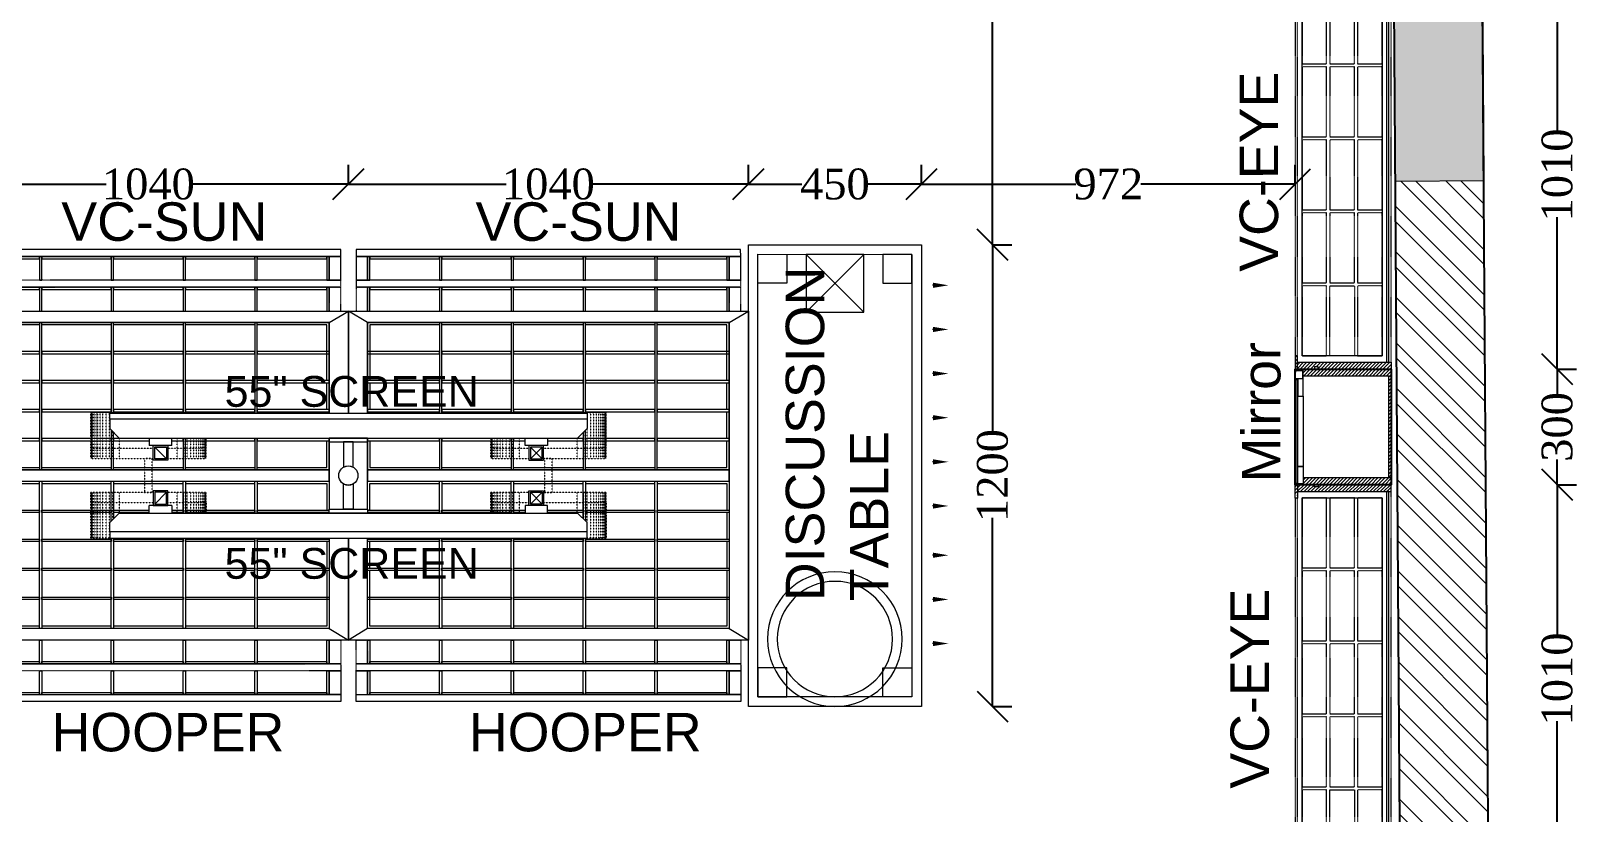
# Model space of a CAD drawing. Header units: millimetres. Extents: x 247811 to 254473, y -206991 to -192801.
# Drawn here: x 250217 to 254267, y -201356 to -199325 of the extents above; entities that cross this region are included whole.
import ezdxf

# ---------------------------------------------------------------- set-up
doc = ezdxf.new("R2010")
doc.units = ezdxf.units.MM
doc.header["$LTSCALE"] = 0.1
doc.header["$MEASUREMENT"] = 0
doc.set_wipeout_variables(frame=1)
doc.header["$PDMODE"] = 3
doc.linetypes.add('a_p6_plan_L18$0$HIDDEN', pattern=[0.375, 0.25, -0.125])
doc.linetypes.add('ACAD_ISO03W100', pattern=[30, 12, -18])
for name, color, linetype, lineweight in [('A-DIM', 31, 'Continuous', 15), ('Column', 243, 'Continuous', 9), ('Floor-Unit', 1, 'Continuous', 13), ('LENS_HATCH_WALL', 251, 'Continuous', 5), ('LENS_TEXT', 4, 'Continuous', 5), ('LN-DIMENSION', 252, 'Continuous', 5), ('LN-ELEVATION-1', 81, 'Continuous', 13), ('LN-ELEVATION-2', 103, 'Continuous', 20), ('LN-ELEVATION-3', 125, 'a_p6_plan_L18$0$HIDDEN', 18), ('LN-ELEVATION-4', 145, 'Continuous', 13), ('LN-ELEVATION-5', 167, 'Continuous', 5), ('LN-HATCH', 251, 'Continuous', 0), ('Mirror', 4, 'Continuous', 15), ('TV', 3, 'Continuous', 18)]:
    doc.layers.add(name, color=color, linetype=linetype, lineweight=lineweight)
doc.layers.add('Column hatch', color=252, linetype='Continuous', lineweight=20, true_color=0x8a8a8a)
doc.layers.add('wall', color=5, linetype='Continuous')
doc.styles.add('LK by Kuldeepak', font='times.ttf')
doc.styles.get("Standard").update_dxf_attribs({"font": 'arial.ttf'})
doc.dimstyles.new('LK BY KULDEEPAK', dxfattribs={"dimtxt": 80, "dimasz": 80, "dimexe": 50, "dimexo": 1, "dimtad": 0, "dimdec": 0, "dimtxsty": 'LK by Kuldeepak', "dimblk": 'OBLIQUE', "dimcen": 2.5, "dimclrd": 250, "dimclre": 250, "dimclrt": 256, "dimadec": 0, "dimazin": 0, "dimtfac": 1, "dimtdec": 0, "dimtmove": 0, "dimatfit": 3, "dimfxl": 1, "dimarcsym": 0})
pattern_1 = [(45, (7858558.917, 3503823.203), (-4.4901280605, 4.4901280605), [])]

# ---------------------------------------------------------------- blocks, each defined once
blk = doc.blocks.new('GFCHGFD')
at = {"layer": 'LN-HATCH', "ltscale": 0.5}
h = blk.add_hatch(dxfattribs=at)
h.set_pattern_fill('ANSI31', color=256, scale=2)
h.set_pattern_definition([(45, (4060433.7416, 1708720.787), (-4.4901280605, 4.4901280605), [])])
h.paths.add_polyline_path([(212.9, 101.3), (230.9, 101.3), (230.9, -127.7), (212.9, -127.7)])
h.paths.add_polyline_path([(230.9, 95.3), (494.9, 95.3), (494.9, 101.3), (230.9, 101.3)])
h.paths.add_polyline_path([(512.9, 101.3), (494.9, 101.3), (494.9, -127.7), (512.9, -127.7)])
at = {"layer": 'Defpoints'}
blk.add_lwpolyline([(512.9, 101.3), (212.9, 101.3), (212.9, -148.7), (512.9, -148.7)], close=True, dxfattribs=at)
at = {"layer": 'LN-ELEVATION-1'}
for points in [[(212.9, 101.3), (230.9, 101.3), (230.9, -127.7), (212.9, -127.7)], [(230.9, 95.3), (494.9, 95.3), (494.9, 101.3), (230.9, 101.3)], [(512.9, 101.3), (494.9, 101.3), (494.9, -127.7), (512.9, -127.7)], [(259.9, -141.7), (259.9, -127.7), (214.9, -127.7), (214.9, -148.7), (223.9, -148.7), (223.9, -147.2), (216.4, -147.2), (216.4, -141.7)], [(442.9, -141.7), (442.9, -127.7), (487.9, -127.7), (487.9, -148.7), (478.9, -148.7), (478.9, -147.2), (486.4, -147.2), (486.4, -141.7)], [(504.9, -148.7), (504.9, -147.2), (509.4, -147.2), (509.4, -129.2), (487.9, -129.2), (487.9, -127.7), (510.9, -127.7), (510.9, -148.7)]]:
    blk.add_lwpolyline(points, close=True, dxfattribs=at)
at = {"layer": 'LN-ELEVATION-2'}
blk.add_lwpolyline([(259.9, -141.7), (442.9, -141.7), (442.9, -127.7), (259.9, -127.7)], close=True, dxfattribs=at)
at = {"layer": 'LN-ELEVATION-4', "ltscale": 0.5}
blk.add_line((478.9, -148.7), (223.9, -148.7), dxfattribs=at)
at = {"layer": 'Mirror', "lineweight": 0}
blk.add_lwpolyline([(216.4, -141.7), (486.4, -141.7), (486.4, -147.2), (216.4, -147.2)], close=True, dxfattribs=at)
blk = doc.blocks.new('1010MM VC PLAN')
at = {"layer": 'LN-HATCH', "ltscale": 0.5}
h = blk.add_hatch(dxfattribs=at)
h.set_pattern_fill('ANSI31', color=256, scale=2)
h.set_pattern_definition([(45, (3761554.586, 1795022.936), (-4.490128061, 4.490128061), [])])
h.paths.add_polyline_path([(-505.2, 24), (-505.2, -166), (-499.2, -166), (-499.2, -176), (-505.2, -176), (-505.2, -220), (-487.2, -220), (-487.2, 24)])
h = blk.add_hatch(dxfattribs=at)
h.set_pattern_fill('ANSI31', color=256, scale=2)
h.set_pattern_definition(pattern_1)
h.paths.add_polyline_path([(504.8, 24), (504.8, -166), (498.8, -166), (498.8, -176), (504.8, -176), (504.8, -220), (486.8, -220), (486.8, 24)])
h = blk.add_hatch(dxfattribs=at)
h.set_pattern_fill('ANSI31', color=256, scale=2)
h.set_pattern_definition([(45, (7858741.917, 3503823.203), (-4.4901280605, 4.4901280605), [])])
h.paths.add_polyline_path([(-470.2, -220), (-470.2, -226), (-505.2, -226), (-505.2, -220)])
h = blk.add_hatch(dxfattribs=at)
h.set_pattern_fill('ANSI31', color=256, scale=2)
h.set_pattern_definition(pattern_1)
h.paths.add_polyline_path([(476.8, -220), (476.8, -226), (504.8, -226), (504.8, -220)])
at = {"layer": 'LN-ELEVATION-1', "ltscale": 0.5}
for points in [[(-505.2, 24), (-505.2, -166), (-499.2, -166), (-499.2, -176), (-505.2, -176), (-505.2, -220), (-487.2, -220), (-487.2, 24)], [(486.8, 12), (-487.2, 12), (-487.2, 18), (486.8, 18)], [(504.8, 24), (504.8, -166), (498.8, -166), (498.8, -176), (504.8, -176), (504.8, -220), (486.8, -220), (486.8, 24)], [(-470.2, -220), (-470.2, -226), (-505.2, -226), (-505.2, -220)], [(469.8, -220), (469.8, -226), (504.8, -226), (504.8, -220)]]:
    blk.add_lwpolyline(points, close=True, dxfattribs=at)
at = {"layer": 'LN-ELEVATION-2', "ltscale": 0.5}
blk.add_lwpolyline([(470.2, 0), (-470.2, 0), (-470.2, -208), (470.2, -208)], close=True, dxfattribs=at)
at = {"layer": 'LN-ELEVATION-3', "ltscale": 0.5}
for p, q in [((-487.2, 24), (486.8, 24)), ((-470.2, -220), (469.8, -220)), ((469.8, -226), (-470.2, -226))]:
    blk.add_line(p, q, dxfattribs=at)
for points in [[(-470.2, 0), (-288.5, 0), (-288.5, -64), (-470.2, -64)], [(-280.5, 0), (-98.8, 0), (-98.8, -64), (-280.5, -64)], [(-90.8, 0), (90.8, 0), (90.8, -64), (-90.8, -64)], [(98.8, 0), (280.5, 0), (280.5, -64), (98.8, -64)], [(288.5, 0), (470.2, 0), (470.2, -64), (288.5, -64)], [(-470.2, -136), (-288.5, -136), (-288.5, -72), (-470.2, -72)], [(-280.5, -72), (-98.8, -72), (-98.8, -136), (-280.5, -136)], [(-90.8, -72), (90.8, -72), (90.8, -136), (-90.8, -136)], [(98.8, -72), (280.5, -72), (280.5, -136), (98.8, -136)], [(288.5, -72), (470.2, -72), (470.2, -136), (288.5, -136)], [(-470.2, -144), (-288.5, -144), (-288.5, -208), (-470.2, -208)], [(-280.5, -144), (-98.8, -144), (-98.8, -208), (-280.5, -208)], [(-90.8, -144), (90.8, -144), (90.8, -208), (-90.8, -208)], [(98.8, -144), (280.5, -144), (280.5, -208), (98.8, -208)], [(288.5, -144), (470.2, -144), (470.2, -208), (288.5, -208)]]:
    blk.add_lwpolyline(points, close=True, dxfattribs=at)
blk = doc.blocks.new('ffgd')
at = {"layer": 'LN-ELEVATION-4', "linetype": 'ACAD_ISO03W100', "ltscale": 0.1}
blk.add_lwpolyline([(0, 47.3), (0, -41.5), (-20, -41.5), (-20, 47.3)], close=True, dxfattribs=at)
at = {"layer": 'LN-ELEVATION-5', "linetype": 'ACAD_ISO03W100', "ltscale": 0.1}
for p, q in [((-159.9, 165.7), (-159.9, 47.3)), ((-159.7, 165.7), (-159.7, 47.3)), ((-159.4, 165.7), (-159.4, 47.3)), ((-159, 165.7), (-159, 47.3)), ((-158.5, 165.7), (-158.5, 47.3)), ((-157.9, 165.7), (-157.9, 47.3)), ((-157.1, 165.7), (-157.1, 47.3)), ((-156.1, 165.7), (-156.1, 47.3)), ((-154.1, 165.7), (-154.1, 47.3)), ((-151.1, 165.7), (-151.1, 47.3)), ((-146.1, 165.7), (-146.1, 47.3)), ((-141.1, 165.7), (-141.1, 47.3)), ((-135.1, 165.7), (-135.1, 47.3)), ((-128.1, 165.7), (-128.1, 47.3)), ((-120.1, 165.7), (-120.1, 47.3)), ((-111.1, 165.7), (-111.1, 47.3)), ((-102.1, 165.7), (-102.1, 47.3)), ((-85, 165.7), (-85, 47.3)), ((65, 165.7), (65, 47.3)), ((82.1, 165.7), (82.1, 47.3)), ((91.1, 165.7), (91.1, 47.3)), ((100.1, 165.7), (100.1, 47.3)), ((108.1, 165.7), (108.1, 47.3)), ((115.1, 165.7), (115.1, 47.3)), ((121.1, 165.7), (121.1, 47.3)), ((126.1, 165.7), (126.1, 47.3)), ((131.1, 165.7), (131.1, 47.3)), ((134.1, 165.7), (134.1, 47.3)), ((136.1, 165.7), (136.1, 47.3)), ((137.1, 165.7), (137.1, 47.3)), ((137.9, 165.7), (137.9, 47.3)), ((138.5, 165.7), (138.5, 47.3)), ((139, 165.7), (139, 47.3)), ((139.4, 165.7), (139.4, 47.3)), ((139.7, 165.7), (139.7, 47.3)), ((139.9, 165.7), (139.9, 47.3)), ((-159.9, -41.5), (-159.9, -159.9)), ((-159.7, -41.5), (-159.7, -159.9)), ((-159.4, -41.5), (-159.4, -159.9)), ((-159, -41.5), (-159, -159.9)), ((-158.5, -41.5), (-158.5, -159.9)), ((-157.9, -41.5), (-157.9, -159.9)), ((-157.1, -41.5), (-157.1, -159.9)), ((-156.1, -41.5), (-156.1, -159.9)), ((-154.1, -41.5), (-154.1, -159.9)), ((-151.1, -41.5), (-151.1, -159.9)), ((-146.1, -41.5), (-146.1, -159.9)), ((-141.1, -41.5), (-141.1, -159.9)), ((-135.1, -41.5), (-135.1, -159.9)), ((-128.1, -41.5), (-128.1, -159.9)), ((-120.1, -41.5), (-120.1, -159.9)), ((-111.1, -41.5), (-111.1, -159.9)), ((-102.1, -41.5), (-102.1, -159.9)), ((-85, -41.5), (-85, -159.9)), ((65, -41.5), (65, -159.9)), ((82.1, -41.5), (82.1, -159.9)), ((91.1, -41.5), (91.1, -159.9)), ((100.1, -41.5), (100.1, -159.9)), ((108.1, -41.5), (108.1, -159.9)), ((115.1, -41.5), (115.1, -159.9)), ((121.1, -41.5), (121.1, -159.9)), ((126.1, -41.5), (126.1, -159.9)), ((131.1, -41.5), (131.1, -159.9)), ((134.1, -41.5), (134.1, -159.9)), ((136.1, -41.5), (136.1, -159.9)), ((137.1, -41.5), (137.1, -159.9)), ((137.9, -41.5), (137.9, -159.9)), ((138.5, -41.5), (138.5, -159.9)), ((139, -41.5), (139, -159.9)), ((139.4, -41.5), (139.4, -159.9)), ((139.7, -41.5), (139.7, -159.9)), ((139.9, -41.5), (139.9, -159.9))]:
    blk.add_line(p, q, dxfattribs=at)
for points in [[(140, 73), (140, 165.7), (-160, 165.7), (-160, 73)], [(140, -67.1), (140, -159.9), (-160, -159.9), (-160, -67.1)]]:
    blk.add_lwpolyline(points, dxfattribs=at)
for points in [[(140, 73), (140, 47.3), (-160, 47.3), (-160, 73)], [(140, -41.5), (140, -67.1), (-160, -67.1), (-160, -41.5)]]:
    blk.add_lwpolyline(points, close=True, dxfattribs=at)
blk = doc.blocks.new('VHNDF')
at = {"layer": 'LN-ELEVATION-1'}
for points in [[(-470, -327.4), (470, -327.4), (470, 467.6), (-470, 467.6)], [(-470, 85.1), (470, 85.1), (470, 467.6), (-470, 467.6)], [(-283.2, 85.1), (-277.2, 85.1), (-277.2, 467.6), (-283.2, 467.6)], [(-96.4, 85.1), (-90.4, 85.1), (-90.4, 467.6), (-96.4, 467.6)], [(90.4, 85.1), (96.4, 85.1), (96.4, 467.6), (90.4, 467.6)], [(277.2, 85.1), (283.2, 85.1), (283.2, 467.6), (277.2, 467.6)], [(-470, 386.6), (-283.2, 386.6), (-283.2, 392.6), (-470, 392.6)], [(-277.2, 386.6), (-96.4, 386.6), (-96.4, 392.6), (-277.2, 392.6)], [(-90.4, 386.6), (90.4, 386.6), (90.4, 392.6), (-90.4, 392.6)], [(96.4, 386.6), (277.2, 386.6), (277.2, 392.6), (96.4, 392.6)], [(283.2, 386.6), (470, 386.6), (470, 392.6), (283.2, 392.6)], [(-470, 311.2), (-283.2, 311.2), (-283.2, 317.2), (-470, 317.2)], [(-277.2, 311.2), (-96.4, 311.2), (-96.4, 317.2), (-277.2, 317.2)], [(-90.4, 311.2), (90.4, 311.2), (90.4, 317.2), (-90.4, 317.2)], [(96.4, 311.2), (277.2, 311.2), (277.2, 317.2), (96.4, 317.2)], [(283.2, 311.2), (470, 311.2), (470, 317.2), (283.2, 317.2)], [(-470, 235.8), (-283.2, 235.8), (-283.2, 241.8), (-470, 241.8)], [(-277.2, 235.8), (-96.4, 235.8), (-96.4, 241.8), (-277.2, 241.8)], [(-90.4, 235.8), (90.4, 235.8), (90.4, 241.8), (-90.4, 241.8)], [(96.4, 235.8), (277.2, 235.8), (277.2, 241.8), (96.4, 241.8)], [(283.2, 235.8), (470, 235.8), (470, 241.8), (283.2, 241.8)], [(-470, 160.4), (-283.2, 160.4), (-283.2, 166.4), (-470, 166.4)], [(-277.2, 160.4), (-96.4, 160.4), (-96.4, 166.4), (-277.2, 166.4)], [(-90.4, 160.4), (90.4, 160.4), (90.4, 166.4), (-90.4, 166.4)], [(96.4, 160.4), (277.2, 160.4), (277.2, 166.4), (96.4, 166.4)], [(283.2, 160.4), (470, 160.4), (470, 166.4), (283.2, 166.4)], [(-470, 85.1), (470, 85.1), (470, 55.1), (-470, 55.1)], [(-470, 55.1), (470, 55.1), (470, -327.4), (-470, -327.4)], [(-283.2, 55.1), (-277.2, 55.1), (-277.2, -327.4), (-283.2, -327.4)], [(-96.4, 55.1), (-90.4, 55.1), (-90.4, -327.4), (-96.4, -327.4)], [(90.4, 55.1), (96.4, 55.1), (96.4, -327.4), (90.4, -327.4)], [(277.2, 55.1), (283.2, 55.1), (283.2, -327.4), (277.2, -327.4)], [(-470, -20.3), (-283.2, -20.3), (-283.2, -26.3), (-470, -26.3)], [(-277.2, -20.3), (-96.4, -20.3), (-96.4, -26.3), (-277.2, -26.3)], [(-90.4, -20.3), (90.4, -20.3), (90.4, -26.3), (-90.4, -26.3)], [(96.4, -20.3), (277.2, -20.3), (277.2, -26.3), (96.4, -26.3)], [(283.2, -20.3), (470, -20.3), (470, -26.3), (283.2, -26.3)], [(-470, -95.7), (-283.2, -95.7), (-283.2, -101.7), (-470, -101.7)], [(-277.2, -95.7), (-96.4, -95.7), (-96.4, -101.7), (-277.2, -101.7)], [(-90.4, -95.7), (90.4, -95.7), (90.4, -101.7), (-90.4, -101.7)], [(96.4, -95.7), (277.2, -95.7), (277.2, -101.7), (96.4, -101.7)], [(283.2, -95.7), (470, -95.7), (470, -101.7), (283.2, -101.7)], [(-470, -171.1), (-283.2, -171.1), (-283.2, -177.1), (-470, -177.1)], [(-277.2, -171.1), (-96.4, -171.1), (-96.4, -177.1), (-277.2, -177.1)], [(-90.4, -171.1), (90.4, -171.1), (90.4, -177.1), (-90.4, -177.1)], [(96.4, -171.1), (277.2, -171.1), (277.2, -177.1), (96.4, -177.1)], [(283.2, -171.1), (470, -171.1), (470, -177.1), (283.2, -177.1)], [(-470, -246.4), (-283.2, -246.4), (-283.2, -252.4), (-470, -252.4)], [(-277.2, -246.4), (-96.4, -246.4), (-96.4, -252.4), (-277.2, -252.4)], [(-90.4, -246.4), (90.4, -246.4), (90.4, -252.4), (-90.4, -252.4)], [(96.4, -246.4), (277.2, -246.4), (277.2, -252.4), (96.4, -252.4)], [(283.2, -246.4), (470, -246.4), (470, -252.4), (283.2, -252.4)]]:
    blk.add_lwpolyline(points, close=True, dxfattribs=at)
for points in [[(-283.2, 461.6), (-464, 461.6), (-464, 317.2)], [(-96.4, 461.6), (-277.2, 461.6)], [(90.4, 461.6), (-90.4, 461.6)], [(277.2, 461.6), (96.4, 461.6)], [(464, 317.2), (464, 461.6), (283.2, 461.6)], [(-464, 311.2), (-464, 241.8)], [(464, 241.8), (464, 311.2)], [(-464, 235.8), (-464, 166.4)], [(464, 166.4), (464, 235.8)], [(-464, 160.4), (-464, 91.1), (-283.2, 91.1)], [(283.2, 91.1), (464, 91.1), (464, 160.4)], [(-277.2, 91.1), (-96.4, 91.1)], [(-90.4, 91.1), (90.4, 91.1)], [(96.4, 91.1), (277.2, 91.1)], [(-464, -20.3), (-464, 49.1), (-283.2, 49.1)], [(-277.2, 49.1), (-96.4, 49.1)], [(-90.4, 49.1), (90.4, 49.1)], [(96.4, 49.1), (277.2, 49.1)], [(283.2, 49.1), (464, 49.1), (464, -20.3)], [(-464, -95.7), (-464, -26.3)], [(464, -26.3), (464, -95.7)], [(-464, -171.1), (-464, -101.7)], [(464, -101.7), (464, -171.1)], [(-283.2, -321.4), (-464, -321.4), (-464, -177.1)], [(464, -177.1), (464, -321.4), (283.2, -321.4)], [(-96.4, -321.4), (-277.2, -321.4)], [(90.4, -321.4), (-90.4, -321.4)], [(277.2, -321.4), (96.4, -321.4)]]:
    blk.add_lwpolyline(points, dxfattribs=at)
at = {"layer": 'LN-ELEVATION-2'}
blk.add_lwpolyline([(-520, -357.4), (520, -357.4), (520, 497.6), (-520, 497.6)], close=True, dxfattribs=at)
for points in [[(-470, 467.6), (-520, 497.6)], [(470, 467.6), (520, 497.6)], [(-470, -327.4), (-520, -357.4)], [(470, -327.4), (520, -357.4)]]:
    blk.add_lwpolyline(points, dxfattribs=at)
at = {"layer": 'LN-ELEVATION-3'}
for points in [[(-500, 559.6), (500, 559.6), (500, 577.6), (-500, 577.6)], [(-500, 497.6), (-470, 497.6), (-470, 559.6), (-500, 559.6)], [(470, 497.6), (500, 497.6), (500, 559.6), (470, 559.6)], [(-500, -357.4), (-470, -357.4), (-470, -419.4), (-500, -419.4)], [(470, -357.4), (500, -357.4), (500, -419.4), (470, -419.4)], [(-500, -419.4), (500, -419.4), (500, -437.4), (-500, -437.4)]]:
    blk.add_lwpolyline(points, close=True, dxfattribs=at)
at = {"layer": 'LN-ELEVATION-4'}
for points in [[(-500, 639.6), (500, 639.6), (500, 657.6), (-500, 657.6)], [(-500, 577.6), (-470, 577.6), (-470, 639.6), (-500, 639.6)], [(470, 577.6), (500, 577.6), (500, 639.6), (470, 639.6)], [(-470, 497.6), (-464, 497.6), (-464, 559.6), (-470, 559.6)], [(-464, 553.6), (-283.2, 553.6), (-283.2, 559.6), (-464, 559.6)], [(-283.2, 497.6), (-277.2, 497.6), (-277.2, 559.6), (-283.2, 559.6)], [(-277.2, 553.6), (-96.4, 553.6), (-96.4, 559.6), (-277.2, 559.6)], [(-96.4, 497.6), (-90.4, 497.6), (-90.4, 559.6), (-96.4, 559.6)], [(-90.4, 553.6), (90.4, 553.6), (90.4, 559.6), (-90.4, 559.6)], [(90.4, 497.6), (96.4, 497.6), (96.4, 559.6), (90.4, 559.6)], [(96.4, 553.6), (277.2, 553.6), (277.2, 559.6), (96.4, 559.6)], [(277.2, 497.6), (283.2, 497.6), (283.2, 559.6), (277.2, 559.6)], [(283.2, 553.6), (464, 553.6), (464, 559.6), (283.2, 559.6)], [(464, 497.6), (470, 497.6), (470, 559.6), (464, 559.6)], [(-470, -357.4), (-464, -357.4), (-464, -419.4), (-470, -419.4)], [(-283.2, -357.4), (-277.2, -357.4), (-277.2, -419.4), (-283.2, -419.4)], [(-96.4, -357.4), (-90.4, -357.4), (-90.4, -419.4), (-96.4, -419.4)], [(90.4, -357.4), (96.4, -357.4), (96.4, -419.4), (90.4, -419.4)], [(277.2, -357.4), (283.2, -357.4), (283.2, -419.4), (277.2, -419.4)], [(464, -357.4), (470, -357.4), (470, -419.4), (464, -419.4)], [(-500, -437.4), (-470, -437.4), (-470, -499.4), (-500, -499.4)], [(-464, -413.4), (-283.2, -413.4), (-283.2, -419.4), (-464, -419.4)], [(-277.2, -413.4), (-96.4, -413.4), (-96.4, -419.4), (-277.2, -419.4)], [(-90.4, -413.4), (90.4, -413.4), (90.4, -419.4), (-90.4, -419.4)], [(96.4, -413.4), (277.2, -413.4), (277.2, -419.4), (96.4, -419.4)], [(283.2, -413.4), (464, -413.4), (464, -419.4), (283.2, -419.4)], [(470, -437.4), (500, -437.4), (500, -499.4), (470, -499.4)], [(-500, -499.4), (500, -499.4), (500, -517.4), (-500, -517.4)]]:
    blk.add_lwpolyline(points, close=True, dxfattribs=at)
at = {"layer": 'LN-ELEVATION-5'}
for points in [[(-470, 577.6), (-464, 577.6), (-464, 639.6), (-470, 639.6)], [(-464, 633.6), (-283.2, 633.6), (-283.2, 639.6), (-464, 639.6)], [(-283.2, 577.6), (-277.2, 577.6), (-277.2, 639.6), (-283.2, 639.6)], [(-277.2, 633.6), (-96.4, 633.6), (-96.4, 639.6), (-277.2, 639.6)], [(-96.4, 577.6), (-90.4, 577.6), (-90.4, 639.6), (-96.4, 639.6)], [(-90.4, 633.6), (90.4, 633.6), (90.4, 639.6), (-90.4, 639.6)], [(90.4, 577.6), (96.4, 577.6), (96.4, 639.6), (90.4, 639.6)], [(96.4, 633.6), (277.2, 633.6), (277.2, 639.6), (96.4, 639.6)], [(277.2, 577.6), (283.2, 577.6), (283.2, 639.6), (277.2, 639.6)], [(283.2, 633.6), (464, 633.6), (464, 639.6), (283.2, 639.6)], [(464, 577.6), (470, 577.6), (470, 639.6), (464, 639.6)], [(-470, -437.4), (-464, -437.4), (-464, -499.4), (-470, -499.4)], [(-283.2, -437.4), (-277.2, -437.4), (-277.2, -499.4), (-283.2, -499.4)], [(-96.4, -437.4), (-90.4, -437.4), (-90.4, -499.4), (-96.4, -499.4)], [(90.4, -437.4), (96.4, -437.4), (96.4, -499.4), (90.4, -499.4)], [(277.2, -437.4), (283.2, -437.4), (283.2, -499.4), (277.2, -499.4)], [(464, -437.4), (470, -437.4), (470, -499.4), (464, -499.4)], [(-464, -493.4), (-283.2, -493.4), (-283.2, -499.4), (-464, -499.4)], [(-277.2, -493.4), (-96.4, -493.4), (-96.4, -499.4), (-277.2, -499.4)], [(-90.4, -493.4), (90.4, -493.4), (90.4, -499.4), (-90.4, -499.4)], [(96.4, -493.4), (277.2, -493.4), (277.2, -499.4), (96.4, -499.4)], [(283.2, -493.4), (464, -493.4), (464, -499.4), (283.2, -499.4)]]:
    blk.add_lwpolyline(points, close=True, dxfattribs=at)
at = {"layer": 'LN-DIMENSION'}
blk.add_blockref('ffgd', (10, 67.1), dxfattribs=at)
blk = doc.blocks.new('D-Table-1200')
at = {"layer": 'LN-ELEVATION-1', "linetype": 'ByBlock', "lineweight": -2}
for p, q in [((-1094.5, -480.3), (-1094.5, -479)), ((-979.8, -480.3), (-979.8, -479)), ((-865.1, -480.3), (-865.1, -479)), ((-750.4, -480.3), (-750.4, -479)), ((-635.6, -480.3), (-635.6, -479)), ((-520.9, -480.3), (-520.9, -479)), ((-392.9, -480.3), (-392.9, -479)), ((-278.1, -480.3), (-278.1, -479)), ((-163.4, -480.3), (-163.4, -479))]:
    blk.add_line(p, q, dxfattribs=at)
for points in [[(0, 0), (-1200, 0), (-1200, -450), (0, -450)], [(-25, -25), (-1175, -25), (-1175, -425), (-25, -425)]]:
    blk.add_lwpolyline(points, close=True, dxfattribs=at)
for radius in [175, 150]:
    blk.add_circle((-175, -225), radius, dxfattribs=at)
for points in [[(-1087.9, -480.3), (-1101.2, -480.3), (-1094.5, -520.3)], [(-973.1, -480.3), (-986.5, -480.3), (-979.8, -520.3)], [(-858.4, -480.3), (-871.8, -480.3), (-865.1, -520.3)], [(-743.7, -480.3), (-757, -480.3), (-750.4, -520.3)], [(-629, -480.3), (-642.3, -480.3), (-635.6, -520.3)], [(-514.2, -480.3), (-527.6, -480.3), (-520.9, -520.3)], [(-386.2, -480.3), (-399.5, -480.3), (-392.9, -520.3)], [(-271.5, -480.3), (-284.8, -480.3), (-278.1, -520.3)], [(-156.7, -480.3), (-170.1, -480.3), (-163.4, -520.3)]]:
    blk.add_solid(points, dxfattribs=at)
at = {"layer": 'LN-ELEVATION-5', "linetype": 'ByBlock', "lineweight": -2}
for p, q in [((-1025, -300), (-1175, -150)), ((-1175, -300), (-1025, -150))]:
    blk.add_line(p, q, dxfattribs=at)
for points in [[(-1100, -25), (-1175, -25), (-1175, -100), (-1100, -100)], [(-100, -25), (-25, -25), (-25, -100), (-100, -100)], [(-1025, -300), (-1175, -300), (-1175, -150), (-1025, -150)], [(-1100, -425), (-1175, -425), (-1175, -350), (-1100, -350)], [(-100, -425), (-25, -425), (-25, -350), (-100, -350)]]:
    blk.add_lwpolyline(points, close=True, dxfattribs=at)
blk = doc.blocks.new('A$C3d5c696c')
at = {"layer": 'Column hatch'}
h = blk.add_hatch(color=256, dxfattribs=at)
h.dxf.hatch_style = 1
h.paths.add_polyline_path([(5146.6, 10705.8), (4506.6, 10701.4), (4513.9, 9651.4), (5153.9, 9655.9)])
h.paths.add_polyline_path([(5164.6, 8110.9), (4934.6, 8109.3), (4941.9, 7059.3), (5171.9, 7060.9)])
h.paths.add_polyline_path([(5190.2, 4277.4), (4513.6, 4209.5), (4578.5, 3562.7), (5255.1, 3630.6)])
h.paths.add_polyline_path([(5410.8, 2078.4), (4829.8, 2020.1), (4813.9, 2017.4), (4858.7, 1570.7), (5444.9, 1669.8)])
at = {"layer": 'LENS_HATCH_WALL', "ltscale": 12}
h = blk.add_hatch(dxfattribs=at)
h.set_pattern_fill('ANSI32', color=256, scale=222, angle=90, style=0)
h.set_pattern_definition([(135, (-1636301.92, -26491450.07), (-58.86663953, -58.86663953), []), (135, (-1636301.92, -26491410.83), (-58.86663953, -58.86663953), [])])
h.paths.add_polyline_path([(5255.1, 3630.6), (5026.2, 3607.6), (5182, 2055.4), (5410.8, 2078.4)])
h.paths.add_polyline_path([(5171.9, 7060.9), (4941.9, 7059.3), (4961.3, 4254.4), (5191.2, 4277.5)])
h.paths.add_polyline_path([(5153.9, 9655.9), (4923.9, 9654.3), (4934.6, 8109.3), (5164.6, 8110.9)])
h.paths.add_polyline_path([(5125.8, 13700.8), (-724, 13660.2), (-723.5, 10666.7), (-496.1, 10666.7), (-492.4, 10666.7), (-492.4, 10861.9), (-504.7, 12631.8), (-492.4, 12631.9), (-492.4, 13431.8), (4897.4, 13469.2), (4916.6, 10704.2), (5146.6, 10705.8)])
h.paths.add_polyline_path([(-492.4, 9616.7), (-723.3, 9616.7), (-723, 8063.9), (-492.4, 8065.5)])
h.paths.add_polyline_path([(-492.4, 7015.5), (-722.8, 7013.9), (-722.2, 4065), (-492.4, 4066.6)])
edge = h.paths.add_edge_path()
edge.add_line((-268.8, 2360), (-498.7, 2320.2))
edge.add_line((-498.7, 2320.2), (1.6, 0.5))
edge.add_line((1.6, 0.5), (221.5, 71.6))
edge.add_line((221.5, 71.6), (-268.8, 2360))
at = {"layer": 'Column'}
blk.add_lwpolyline([(4934.6, 8109.3), (5164.6, 8110.9), (5171.9, 7060.9), (4941.9, 7059.3)], close=True, dxfattribs=at)
at = {"layer": 'wall', "color": 1}
for points in [[(4961.3, 4254.4), (4923.9, 9654.3)], [(5191.2, 4266.7), (5153.9, 9655.9)]]:
    blk.add_lwpolyline(points, dxfattribs=at)
blk = doc.blocks.new('_Oblique')
at = {"color": 0, "linetype": 'ByBlock', "lineweight": -2}
blk.add_line((-0.5, -0.5), (0.5, 0.5), dxfattribs=at)
blk = doc.blocks.new('*D72')
at = {"layer": 'A-DIM', "color": 250, "lineweight": -2, "transparency": 16777216}
for p, q in [((254184.3, -199193.4), (254234.5, -199193.4)), ((254184.5, -199193.4), (254184.5, -199588.7)), ((254184.5, -200203.4), (254184.5, -199808.1)), ((254184.3, -200203.4), (254234.5, -200203.4))]:
    blk.add_line(p, q, dxfattribs=at)
at = {"layer": 'Defpoints', "color": 0, "transparency": 16777216}
for p in [(253753.1, -199193.4), (253753.1, -200203.4), (254184.5, -200203.4)]:
    blk.add_point(p, dxfattribs=at)
at = {"layer": 'A-DIM', "color": 250, "lineweight": -2, "transparency": 16777216, "xscale": 80, "yscale": 80, "zscale": 80}
for p, rotation in [((254184.5, -199193.4), 90), ((254184.5, -200203.4), 270)]:
    blk.add_blockref('_Oblique', p, dxfattribs=dict(at, rotation=rotation))
at = {"layer": 'A-DIM', "transparency": 16777216, "insert": (254184.5, -199698.4), "char_height": 80, "attachment_point": 5, "rotation": 90, "style": 'LK by Kuldeepak'}
blk.add_mtext('1010', dxfattribs=at)
blk = doc.blocks.new('*D73')
at = {"layer": 'A-DIM', "color": 250, "lineweight": -2, "transparency": 16777216}
for p, q in [((254184.3, -200203.4), (254234.5, -200203.4)), ((254184.5, -200203.4), (254184.5, -200268.7)), ((254184.5, -200503.4), (254184.5, -200438.1)), ((254184.3, -200503.4), (254234.5, -200503.4))]:
    blk.add_line(p, q, dxfattribs=at)
at = {"layer": 'Defpoints', "color": 0, "transparency": 16777216}
for p in [(253753.1, -200203.4), (253753.1, -200503.4), (254184.5, -200503.4)]:
    blk.add_point(p, dxfattribs=at)
at = {"layer": 'A-DIM', "color": 250, "lineweight": -2, "transparency": 16777216, "xscale": 80, "yscale": 80, "zscale": 80}
for p, rotation in [((254184.5, -200203.4), 90), ((254184.5, -200503.4), 270)]:
    blk.add_blockref('_Oblique', p, dxfattribs=dict(at, rotation=rotation))
at = {"layer": 'A-DIM', "transparency": 16777216, "insert": (254184.5, -200353.4), "char_height": 80, "attachment_point": 5, "rotation": 90, "style": 'LK by Kuldeepak'}
blk.add_mtext('300', dxfattribs=at)
blk = doc.blocks.new('*D74')
at = {"layer": 'A-DIM', "color": 250, "lineweight": -2, "transparency": 16777216}
for p, q in [((254184.3, -200503.4), (254234.5, -200503.4)), ((254184.5, -200503.4), (254184.5, -200898.7)), ((254184.5, -201513.4), (254184.5, -201118.1)), ((254184.3, -201513.4), (254234.5, -201513.4))]:
    blk.add_line(p, q, dxfattribs=at)
at = {"layer": 'Defpoints', "color": 0, "transparency": 16777216}
for p in [(253753.1, -200503.4), (253753.1, -201513.4), (254184.5, -201513.4)]:
    blk.add_point(p, dxfattribs=at)
at = {"layer": 'A-DIM', "color": 250, "lineweight": -2, "transparency": 16777216, "xscale": 80, "yscale": 80, "zscale": 80}
for p, rotation in [((254184.5, -200503.4), 90), ((254184.5, -201513.4), 270)]:
    blk.add_blockref('_Oblique', p, dxfattribs=dict(at, rotation=rotation))
at = {"layer": 'A-DIM', "transparency": 16777216, "insert": (254184.5, -201008.4), "char_height": 80, "attachment_point": 5, "rotation": 90, "style": 'LK by Kuldeepak'}
blk.add_mtext('1010', dxfattribs=at)
blk = doc.blocks.new('55 DER4')
at = {"layer": 'TV', "ltscale": 12}
for p, q in [((2111558.8, 1135690.5), (2111583.2, 1135690.5)), ((2111583.2, 1135690.5), (2111607.7, 1135666)), ((2111607.7, 1134473.9), (2111607.7, 1135666)), ((2111607.7, 1135587.9), (2111627.2, 1135587.9)), ((2111627.2, 1135587.9), (2111627.2, 1135529.3)), ((2111627.2, 1135529.3), (2111607.7, 1135529.3)), ((2111627.2, 1134610.6), (2111607.7, 1134610.6)), ((2111627.2, 1134610.6), (2111627.2, 1134552)), ((2111607.7, 1134552), (2111627.2, 1134552)), ((2111583.2, 1134449.5), (2111607.7, 1134473.9)), ((2111558.8, 1134449.5), (2111583.2, 1134449.5))]:
    blk.add_line(p, q, dxfattribs=at)
at = {"layer": 'TV'}
for p, q in [((2111661.6, 1135543.3), (2111631, 1135573.9)), ((2111661.6, 1135573.9), (2111631, 1135543.3)), ((2111661.6, 1134597.1), (2111631, 1134566.5))]:
    blk.add_line(p, q, dxfattribs=at)
at = {"layer": 'TV', "ltscale": 12}
blk.add_lwpolyline([(2111542.6, 1135690.5), (2111558.8, 1135690.5), (2111558.8, 1134449.5), (2111542.6, 1134449.5)], close=True, dxfattribs=at)
at = {"layer": 'TV'}
for points in [[(2111627.2, 1135577.7), (2111627.2, 1135539.5), (2111665.4, 1135539.5), (2111665.4, 1135577.7)], [(2111631, 1135573.9), (2111631, 1135543.3), (2111661.6, 1135543.3), (2111661.6, 1135573.9)], [(2111627.2, 1134562.7), (2111627.2, 1134600.9), (2111665.4, 1134600.9), (2111665.4, 1134562.7)], [(2111631, 1134566.5), (2111631, 1134597.1), (2111661.6, 1134597.1), (2111661.6, 1134566.5)]]:
    blk.add_lwpolyline(points, close=True, dxfattribs=at)
blk = doc.blocks.new('A$Ce6ffde16')
blk.add_wipeout([(1241, 325), (1241, 284.4), (1216.6, 259.9), (1138.5, 259.9), (1138.5, 240.4), (1128.3, 240.4), (1128.3, 202.2), (1090.1, 202.2), (1090.1, 240.4), (1079.9, 240.4), (1079.9, 259.9), (670.5, 259.9), (670.5, 249.9), (633, 249.9), (633, 184.2), (633.6, 183.8), (634.5, 183.2), (634.9, 182.9), (635.7, 182.4), (636.1, 182), (636.9, 181.4), (637.4, 180.9), (638.1, 180.3), (638.6, 179.8), (639.1, 179.2), (639.6, 178.7), (640.1, 178.1), (640.7, 177.2), (641.1, 176.6), (641.8, 175.6), (642.3, 174.8), (642.7, 174.1), (643.1, 173.2), (643.4, 172.5), (643.8, 171.6), (644.1, 170.8), (644.1, 170.8), (644.4, 169.9), (644.6, 169.1), (645, 167.4), (645.2, 166), (645.4, 164.9), (645.5, 163.9), (645.5, 162.5), (645.5, 161.4), (645.4, 160.2), (645.2, 158.9), (645.1, 157.9), (644.9, 157), (644.6, 155.9), (644.3, 154.8), (644, 153.9), (643.6, 152.9), (643.1, 151.8), (642.5, 150.6), (641.9, 149.6), (641.3, 148.6), (640.8, 147.9), (639.9, 146.7), (639.2, 145.9), (638.6, 145.3), (638, 144.7), (637.4, 144), (636.6, 143.3), (636, 142.9), (635.4, 142.4), (634.9, 142.1), (634.3, 141.7), (633.6, 141.2), (633, 140.9), (633, 75.1), (670.5, 75.1), (670.5, 65.1), (1079.9, 65.1), (1079.9, 84.6), (1090.1, 84.6), (1090.1, 122.8), (1128.3, 122.8), (1128.3, 84.6), (1138.5, 84.6), (1138.5, 65.1), (1216.6, 65.1), (1241, 40.7), (1241, 0), (0, 0), (0, 40.7), (24.4, 65.1), (102.5, 65.1), (102.5, 84.6), (113.2, 84.6), (113.2, 122.8), (151.4, 122.8), (151.4, 84.6), (161.1, 84.6), (161.1, 65.1), (570.5, 65.1), (570.5, 75.1), (608, 75.1), (608, 140.9), (607.4, 141.2), (606.3, 141.9), (605.6, 142.4), (604.8, 143), (604.1, 143.7), (603.4, 144.3), (602.5, 145.1), (601.7, 146), (600.9, 147), (600.2, 148), (599.4, 149), (598.7, 150.2), (598.4, 150.8), (598, 151.7), (597.6, 152.5), (597.2, 153.4), (596.8, 154.4), (596.6, 155.3), (596.3, 156.4), (596, 157.7), (595.8, 158.9), (595.6, 160), (595.5, 161.3), (595.5, 162.5), (595.5, 163.3), (595.6, 164.3), (595.7, 165.7), (595.9, 166.8), (596, 167.7), (596.3, 168.8), (596.6, 169.8), (596.9, 170.8), (597.3, 171.8), (597.7, 172.8), (598.1, 173.7), (598.6, 174.6), (599.1, 175.4), (599.5, 176.1), (600.1, 176.9), (600.9, 178), (601.5, 178.8), (602.4, 179.8), (603.1, 180.5), (603.5, 180.9), (604.5, 181.7), (605.4, 182.4), (606.7, 183.3), (608, 184.2), (608, 249.9), (570.5, 249.9), (570.5, 259.9), (161.1, 259.9), (161.1, 240.4), (151.4, 240.4), (151.4, 202.2), (113.2, 202.2), (113.2, 240.4), (102.5, 240.4), (102.5, 259.9), (24.4, 259.9), (0, 284.4), (0, 325)])
at = {"layer": 'Floor-Unit'}
for points in [[(670.5, 259.9), (570.5, 259.9), (570.5, 249.9), (670.5, 249.9)], [(670.5, 65.1), (570.5, 65.1), (570.5, 75.1), (670.5, 75.1)]]:
    blk.add_lwpolyline(points, close=True, dxfattribs=at)
for points in [[(633, 184.2), (633, 249.9), (608, 249.9), (608, 184.2, -0.267949), (633, 184.2, 1)], [(633, 140.9), (633, 75.1), (608, 75.1), (608, 140.9, 0.267949), (633, 140.9, -1)]]:
    blk.add_lwpolyline(points, format="xyb", dxfattribs=at)
blk.add_circle((620.5, 162.5), 25, dxfattribs=at)
at = {"layer": 'Floor-Unit', "rotation": 269.9999999999999}
blk.add_blockref('55 DER4', (-1134449.5, 2111867.6), dxfattribs=at)
at = {"layer": 'Floor-Unit', "xscale": -1, "rotation": 270}
blk.add_blockref('55 DER4', (-1134449.5, -2111542.6), dxfattribs=at)
blk = doc.blocks.new('A$C5c65fe2e')
at = {"layer": 'Floor-Unit', "color": 0, "ltscale": 2, "char_height": 80, "attachment_point": 5}
for insert in [(629, 380.7), (629, -66.3)]:
    blk.add_mtext('\\pxqc,t3;55" SCREEN', dxfattribs=dict(at, insert=insert))
at = {"layer": 'A-DIM', "rotation": 359.9997505400531}
blk.add_blockref('A$Ce6ffde16', (0, 0), dxfattribs=at)
blk = doc.blocks.new('*D83')
at = {"layer": 'A-DIM', "color": 250, "lineweight": -2, "transparency": 16777216}
for p, q in [((252716.3, -199879.7), (252766.5, -199879.7)), ((252716.5, -199879.7), (252716.5, -200369.9)), ((252716.5, -201079.7), (252716.5, -200589.4)), ((252716.3, -201079.7), (252766.5, -201079.7))]:
    blk.add_line(p, q, dxfattribs=at)
at = {"layer": 'Defpoints', "color": 0, "transparency": 16777216}
for p in [(252531.5, -199879.7), (252716.5, -199879.7), (252531.5, -201079.7)]:
    blk.add_point(p, dxfattribs=at)
at = {"layer": 'A-DIM', "color": 250, "lineweight": -2, "transparency": 16777216, "xscale": 80, "yscale": 80, "zscale": 80}
for p, rotation in [((252716.5, -199879.7), 90), ((252716.5, -201079.7), 270)]:
    blk.add_blockref('_Oblique', p, dxfattribs=dict(at, rotation=rotation))
at = {"layer": 'A-DIM', "transparency": 16777216, "insert": (252716.5, -200479.7), "char_height": 80, "attachment_point": 5, "rotation": 90, "style": 'LK by Kuldeepak'}
blk.add_mtext('1200', dxfattribs=at)
blk = doc.blocks.new('*D84')
at = {"layer": 'A-DIM', "color": 250, "lineweight": -2, "transparency": 16777216}
for p, q in [((252716.3, -197343), (252766.5, -197343)), ((252716.5, -197343), (252716.5, -198496.5)), ((252716.5, -199879.7), (252716.5, -198726.2)), ((252716.3, -199879.7), (252766.5, -199879.7))]:
    blk.add_line(p, q, dxfattribs=at)
at = {"layer": 'Defpoints', "color": 0, "transparency": 16777216}
for p in [(252631, -197343), (252716.5, -197343), (252531.5, -199879.7)]:
    blk.add_point(p, dxfattribs=at)
at = {"layer": 'A-DIM', "color": 250, "lineweight": -2, "transparency": 16777216, "xscale": 80, "yscale": 80, "zscale": 80}
for p, rotation in [((252716.5, -197343), 90), ((252716.5, -199879.7), 270)]:
    blk.add_blockref('_Oblique', p, dxfattribs=dict(at, rotation=rotation))
at = {"layer": 'A-DIM', "transparency": 16777216, "insert": (252716.5, -198611.3), "char_height": 80, "attachment_point": 5, "rotation": 90, "style": 'LK by Kuldeepak'}
blk.add_mtext('2537', dxfattribs=at)
blk = doc.blocks.new('*D98')
at = {"layer": 'A-DIM', "color": 250, "lineweight": -2, "transparency": 16777216}
for p, q in [((250001.5, -199722.5), (250001.5, -199672.4)), ((251041.5, -199722.5), (251041.5, -199672.4)), ((250001.5, -199722.4), (250411.8, -199722.4)), ((251041.5, -199722.4), (250631.3, -199722.4))]:
    blk.add_line(p, q, dxfattribs=at)
at = {"layer": 'Defpoints', "color": 0, "transparency": 16777216}
for p in [(251041.5, -199722.4), (250001.5, -199879.7), (251041.5, -200052.2)]:
    blk.add_point(p, dxfattribs=at)
at = {"layer": 'A-DIM', "color": 250, "lineweight": -2, "transparency": 16777216, "xscale": 80, "yscale": 80, "zscale": 80, "rotation": 180}
blk.add_blockref('_Oblique', (250001.5, -199722.4), dxfattribs=at)
at = {"layer": 'A-DIM', "color": 250, "lineweight": -2, "transparency": 16777216, "xscale": 80, "yscale": 80, "zscale": 80}
blk.add_blockref('_Oblique', (251041.5, -199722.4), dxfattribs=at)
at = {"layer": 'A-DIM', "transparency": 16777216, "insert": (250521.5, -199722.4), "char_height": 80, "attachment_point": 5, "style": 'LK by Kuldeepak'}
blk.add_mtext('1040', dxfattribs=at)
blk = doc.blocks.new('*D99')
at = {"layer": 'A-DIM', "color": 250, "lineweight": -2, "transparency": 16777216}
for p, q in [((251041.5, -199722.5), (251041.5, -199672.4)), ((252081.5, -199722.5), (252081.5, -199672.4)), ((251041.5, -199722.4), (251451.8, -199722.4)), ((252081.5, -199722.4), (251671.3, -199722.4))]:
    blk.add_line(p, q, dxfattribs=at)
at = {"layer": 'Defpoints', "color": 0, "transparency": 16777216}
for p in [(252081.5, -199722.4), (252081.5, -199879.7), (251041.5, -200052.2)]:
    blk.add_point(p, dxfattribs=at)
at = {"layer": 'A-DIM', "color": 250, "lineweight": -2, "transparency": 16777216, "xscale": 80, "yscale": 80, "zscale": 80, "rotation": 180}
blk.add_blockref('_Oblique', (251041.5, -199722.4), dxfattribs=at)
at = {"layer": 'A-DIM', "color": 250, "lineweight": -2, "transparency": 16777216, "xscale": 80, "yscale": 80, "zscale": 80}
blk.add_blockref('_Oblique', (252081.5, -199722.4), dxfattribs=at)
at = {"layer": 'A-DIM', "transparency": 16777216, "insert": (251561.5, -199722.4), "char_height": 80, "attachment_point": 5, "style": 'LK by Kuldeepak'}
blk.add_mtext('1040', dxfattribs=at)
blk = doc.blocks.new('*D100')
at = {"layer": 'A-DIM', "color": 250, "lineweight": -2, "transparency": 16777216}
for p, q in [((252081.5, -199722.5), (252081.5, -199672.4)), ((252531.5, -199722.5), (252531.5, -199672.4)), ((252081.5, -199722.4), (252220.4, -199722.4)), ((252531.5, -199722.4), (252392.7, -199722.4))]:
    blk.add_line(p, q, dxfattribs=at)
at = {"layer": 'Defpoints', "color": 0, "transparency": 16777216}
for p in [(252531.5, -199722.4), (252081.5, -199879.7), (252531.5, -199879.7)]:
    blk.add_point(p, dxfattribs=at)
at = {"layer": 'A-DIM', "color": 250, "lineweight": -2, "transparency": 16777216, "xscale": 80, "yscale": 80, "zscale": 80, "rotation": 180}
blk.add_blockref('_Oblique', (252081.5, -199722.4), dxfattribs=at)
at = {"layer": 'A-DIM', "color": 250, "lineweight": -2, "transparency": 16777216, "xscale": 80, "yscale": 80, "zscale": 80}
blk.add_blockref('_Oblique', (252531.5, -199722.4), dxfattribs=at)
at = {"layer": 'A-DIM', "transparency": 16777216, "insert": (252306.5, -199722.4), "char_height": 80, "attachment_point": 5, "style": 'LK by Kuldeepak'}
blk.add_mtext('450', dxfattribs=at)
blk = doc.blocks.new('*D101')
at = {"layer": 'A-DIM', "color": 250, "lineweight": -2, "transparency": 16777216}
for p, q in [((252531.5, -199722.5), (252531.5, -199672.4)), ((253503.1, -199722.5), (253503.1, -199672.4)), ((252531.5, -199722.4), (252932.9, -199722.4)), ((253503.1, -199722.4), (253101.8, -199722.4))]:
    blk.add_line(p, q, dxfattribs=at)
at = {"layer": 'Defpoints', "color": 0, "transparency": 16777216}
for p in [(253503.1, -199722.4), (253503.1, -199807.9), (252531.5, -199879.7)]:
    blk.add_point(p, dxfattribs=at)
at = {"layer": 'A-DIM', "color": 250, "lineweight": -2, "transparency": 16777216, "xscale": 80, "yscale": 80, "zscale": 80, "rotation": 180}
blk.add_blockref('_Oblique', (252531.5, -199722.4), dxfattribs=at)
at = {"layer": 'A-DIM', "color": 250, "lineweight": -2, "transparency": 16777216, "xscale": 80, "yscale": 80, "zscale": 80}
blk.add_blockref('_Oblique', (253503.1, -199722.4), dxfattribs=at)
at = {"layer": 'A-DIM', "transparency": 16777216, "insert": (253017.3, -199722.4), "char_height": 80, "attachment_point": 5, "style": 'LK by Kuldeepak'}
blk.add_mtext('972', dxfattribs=at)

msp = doc.modelspace()

# ---------------------------------------------------------------- block references
at = {"layer": 'Floor-Unit', "xscale": -1}
for name, p, rotation in [('1010MM VC PLAN', (253729.1, -199698.2), 270), ('VHNDF', (250521.5, -200409.6), 180.0006874922824), ('VHNDF', (251561.5, -200409.6), 180.0006874922824), ('D-Table-1200', (252081.5, -201079.7), 89.99862501543188), ('GFCHGFD', (253651.8, -200716.3), 270), ('1010MM VC PLAN', (253729.1, -201008.2), 270)]:
    msp.add_blockref(name, p, dxfattribs=dict(at, rotation=rotation))
at = {"layer": 'wall', "color": 1}
msp.add_blockref('A$C3d5c696c', (248821.9, -206774.8), dxfattribs=at)

# ---------------------------------------------------------------- texts
at = {"layer": 'LENS_TEXT', "linetype": 'Continuous', "ltscale": 3, "char_height": 100, "attachment_point": 5}
for s, insert, width, rotation in [('\\pxql;VC-EYE', (253409.6, -199739.3), 421.567, 90.0007), ('\\pxql;VC-SUN', (250505.9, -199820.3), 421.567, 0.0014), ('\\pxql;VC-SUN', (251582.9, -199820.3), 421.567, 0.0014), ('\\pxql;DISCUSSION TABLE', (252312, -200530.5), 551.363, 90.0014), ('\\pxql;Mirror', (253415.7, -200286.6), 421.567, 90.0007), ('\\pxql;VC-EYE', (253385.6, -201082.8), 421.567, 90.0007), ('\\pxql;HOOPER', (250480.6, -201147.3), 421.567, 0.0014), ('\\pxql;HOOPER', (251565.6, -201147.3), 421.567, 0.0014)]:
    msp.add_mtext(s, dxfattribs=dict(at, insert=insert, width=width, rotation=rotation))

# ---------------------------------------------------------------- dimensions: what is measured, and where the dimension line sits
at = {"layer": 'A-DIM'}
for base, p1, p2, override, picture, middle in [((252716.5, -197343), (252531.5, -199879.7), (252631, -197343), {"dimtmove": 1, "dimfxl": 0.18, "dimfxlon": 1, "dimarcsym": 1}, '*D84', (252716.5, -198611.3)), ((254184.5, -200203.4), (253753.1, -199193.4), (253753.1, -200203.4), {"dimtmove": 1, "dimfxl": 0.18, "dimfxlon": 1, "dimarcsym": 1}, '*D72', (254184.5, -199698.4)), ((252716.5, -199879.7), (252531.5, -201079.7), (252531.5, -199879.7), {"dimfxl": 0.18, "dimfxlon": 1, "dimarcsym": 1}, '*D83', (252716.5, -200479.7)), ((254184.5, -200503.4), (253753.1, -200203.4), (253753.1, -200503.4), {"dimtmove": 1, "dimfxl": 0.18, "dimfxlon": 1, "dimarcsym": 1}, '*D73', (254184.5, -200353.4)), ((254184.5, -201513.4), (253753.1, -200503.4), (253753.1, -201513.4), {"dimtmove": 1, "dimfxl": 0.18, "dimfxlon": 1, "dimarcsym": 1}, '*D74', (254184.5, -201008.4))]:
    dim = msp.add_linear_dim(base=base, p1=p1, p2=p2, angle=90, dimstyle='LK BY KULDEEPAK', override=override, dxfattribs=at)
    dim.commit()
    dim.dimension.update_dxf_attribs({"geometry": picture, "text_midpoint": middle})
for base, p1, p2, picture, middle in [((251041.5, -199722.4), (250001.5, -199879.7), (251041.5, -200052.2), '*D98', (250521.5, -199722.4)), ((252081.5, -199722.4), (251041.5, -200052.2), (252081.5, -199879.7), '*D99', (251561.5, -199722.4)), ((252531.5, -199722.4), (252081.5, -199879.7), (252531.5, -199879.7), '*D100', (252306.5, -199722.4)), ((253503.1, -199722.4), (252531.5, -199879.7), (253503.1, -199807.9), '*D101', (253017.3, -199722.4))]:
    dim = msp.add_linear_dim(base=base, p1=p1, p2=p2, dimstyle='LK BY KULDEEPAK', override={"dimtmove": 1, "dimfxl": 0.18, "dimfxlon": 1, "dimarcsym": 1}, dxfattribs=at)
    dim.commit()
    dim.dimension.update_dxf_attribs({"geometry": picture, "text_midpoint": middle})

# ---------------------------------------------------------------- next in the draw order: block references
at = {"layer": 'TV', "ltscale": 12}
msp.add_blockref('A$C5c65fe2e', (250421, -200642.2), dxfattribs=at)

doc.saveas('drawing.dxf')
